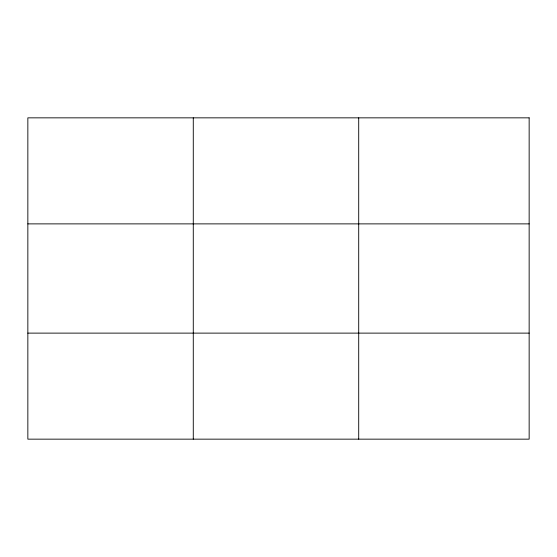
<?xml version="1.0" encoding="UTF-8"?>
<svg xmlns="http://www.w3.org/2000/svg" width="557" height="557" viewBox="0 0 557 557"><rect width="100%" height="100%" fill="white"/><g stroke="black" fill="none" stroke-linecap="round" stroke-linejoin="round"><path stroke-width="0.84" d="M193.279 117.847L193.279 439.153M358.708 117.847L358.708 439.153M27.85 223.879L529.15 223.879M27.85 333.121L529.15 333.121M529.15 117.847L529.15 439.153L27.85 439.153L27.85 117.847L529.15 117.847"/></g></svg>
